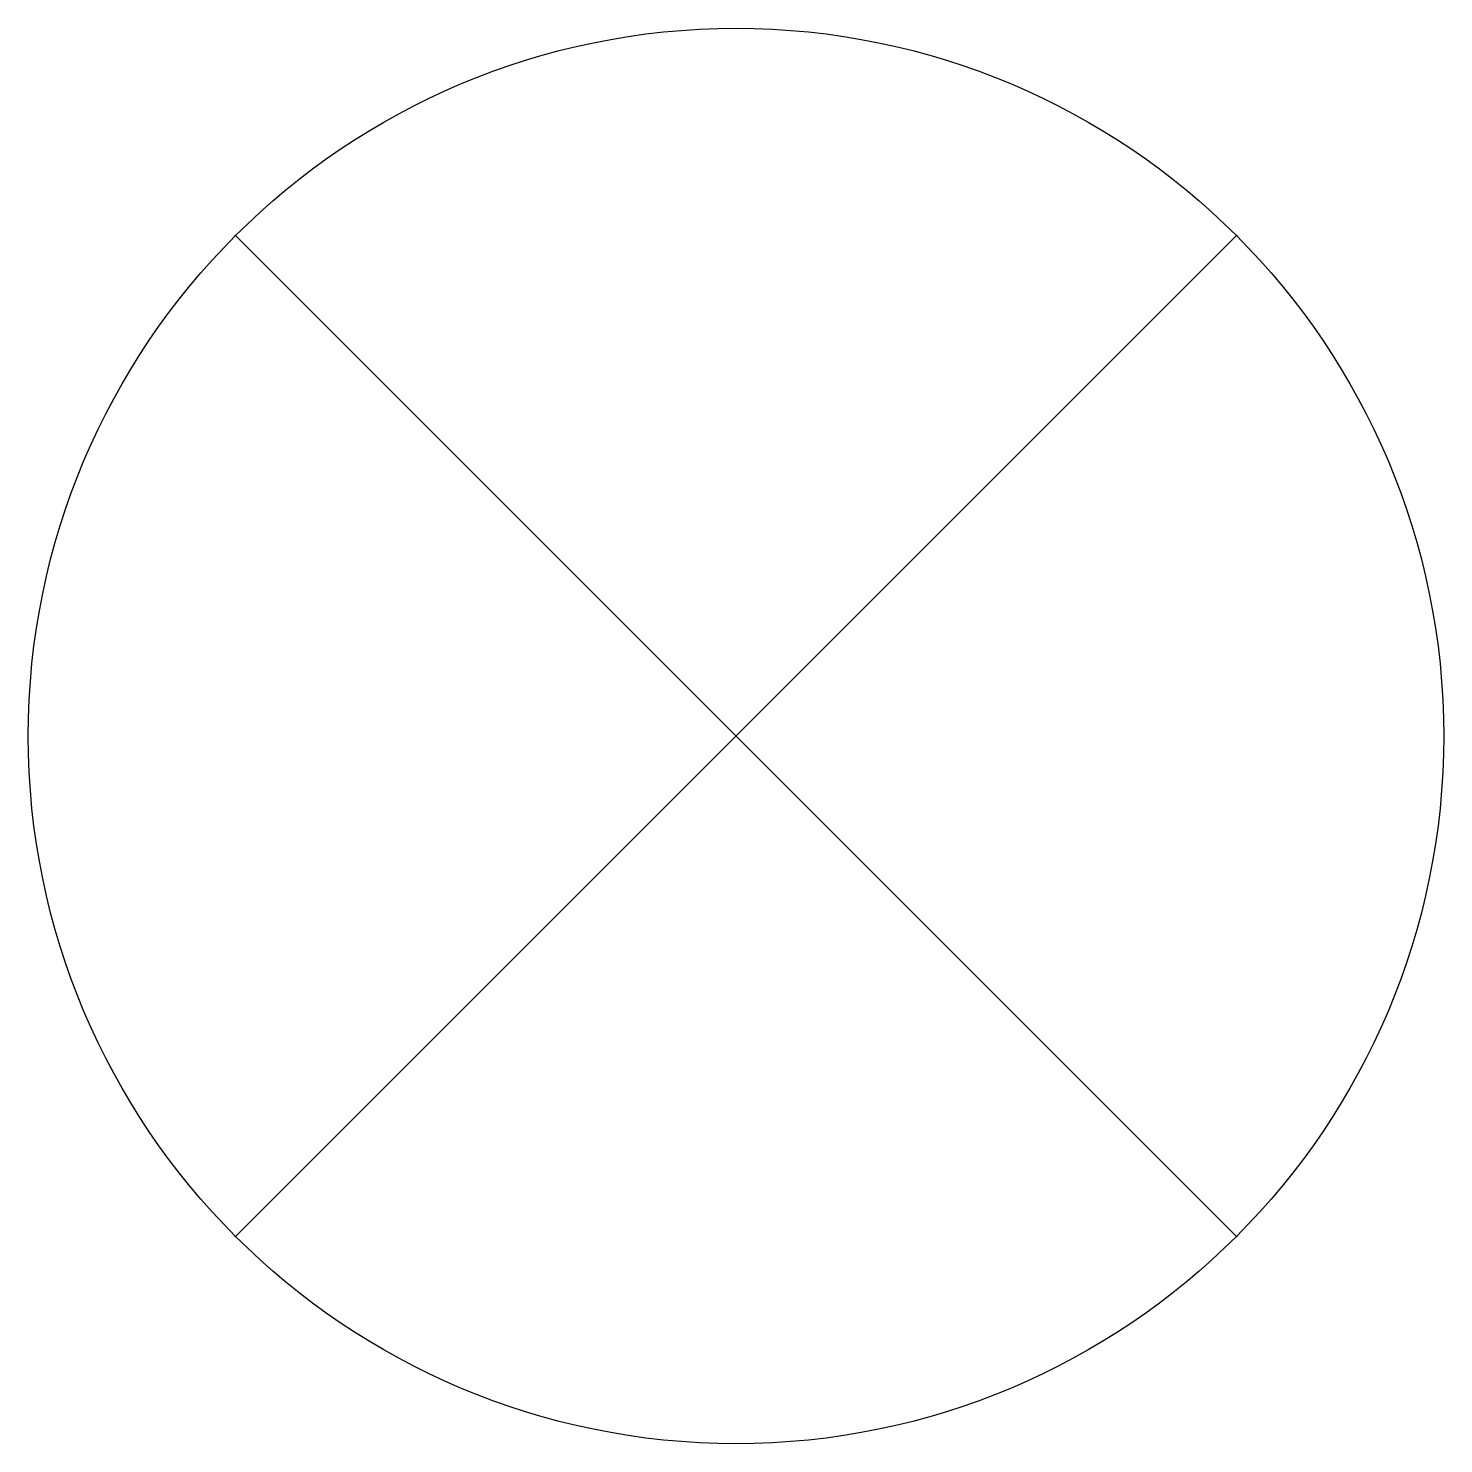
# Model space of a CAD drawing. Header units: millimetres. Extents: x -120 to 120, y -120 to 120.
import ezdxf

# ---------------------------------------------------------------- set-up
doc = ezdxf.new("R2010")
doc.units = ezdxf.units.MM

msp = doc.modelspace()

# ---------------------------------------------------------------- linework, layer by layer
at = {"color": 2}
for p, q in [((-85, -85), (85, 85)), ((-85, 85), (85, -85))]:
    msp.add_line(p, q, dxfattribs=at)
msp.add_circle((0, 0), 120, dxfattribs=at)

doc.saveas('drawing.dxf')
